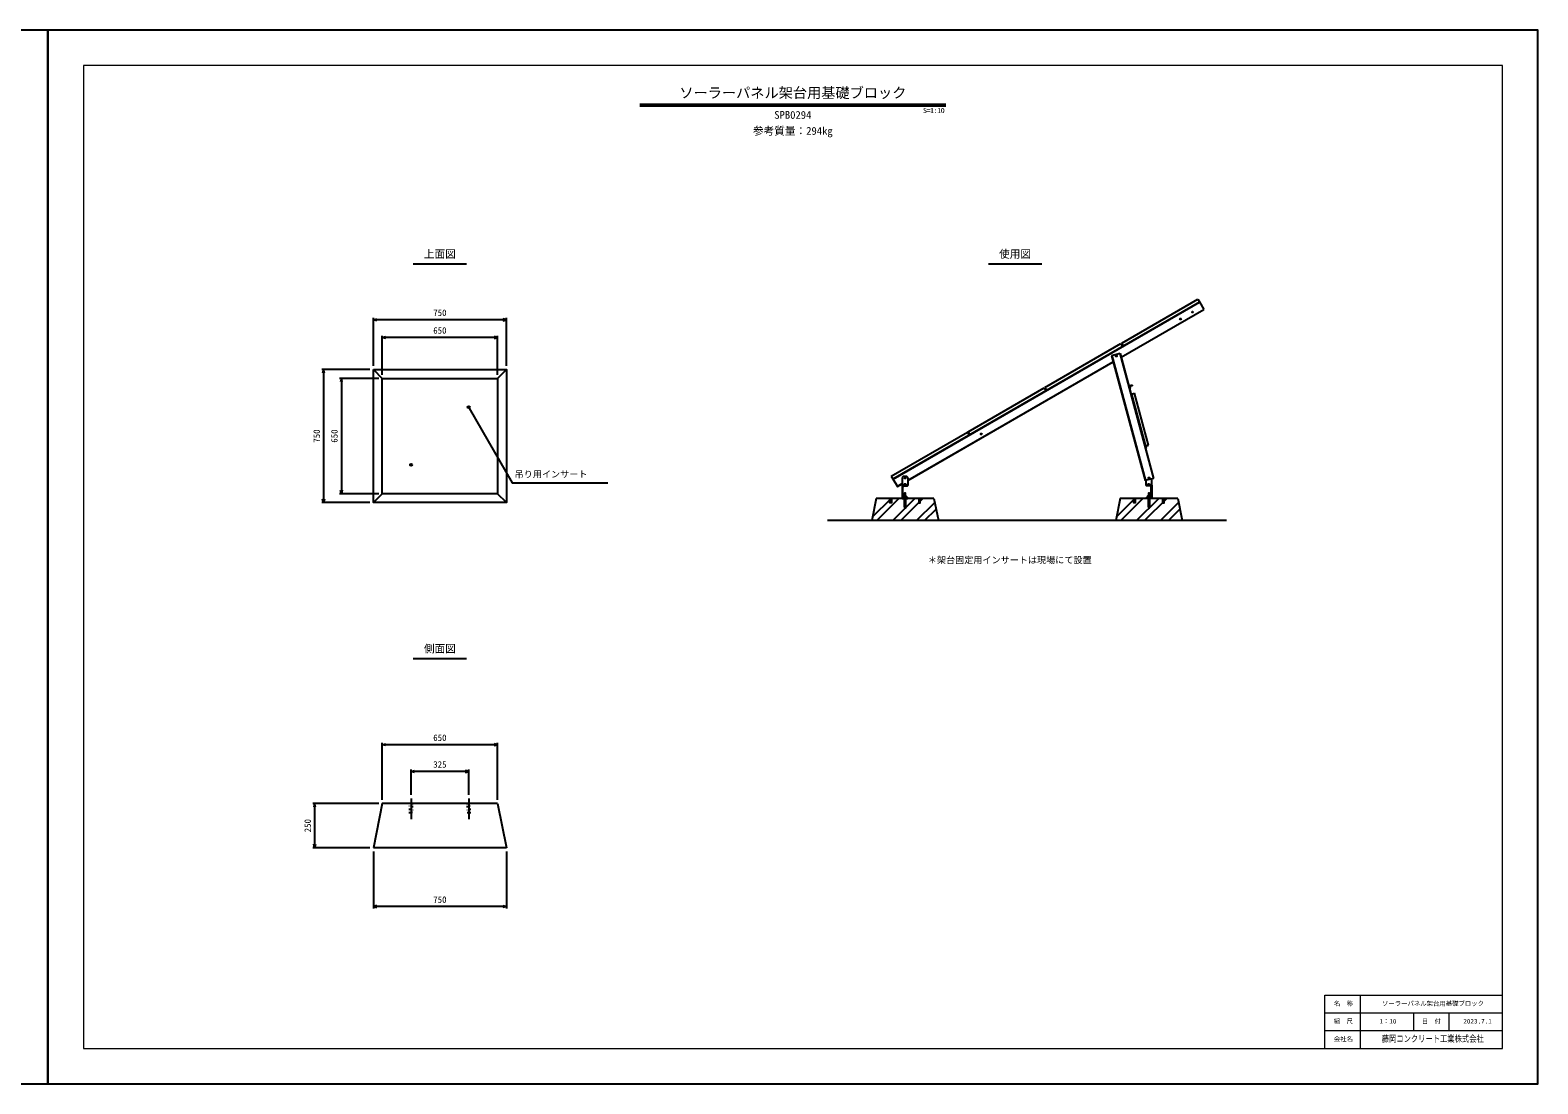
# Model space of a CAD drawing. Units: millimetres, scale not verified. Extents: x -8400 to 8400, y -2970 to 2970.
# Drawn here: x -100 to 8400, y -2970 to 2970 of the extents above; entities that cross this region are included whole.
import ezdxf
from ezdxf.enums import TextEntityAlignment as Align

# ---------------------------------------------------------------- set-up
doc = ezdxf.new("R2010")
doc.units = ezdxf.units.MM
doc.header["$LTSCALE"] = 10
doc.linetypes.add('DOTTED', pattern=[1.75, 0.25, -1.5])
doc.linetypes.add('LONG_DASHED_DOTTED', pattern=[15.25, 12, -1.5, 0.25, -1.5])
for name, color, linetype, lineweight in [('0-0_CENTER', 7, 'LONG_DASHED_DOTTED', 25), ('0-1_DIM', 7, 'Continuous', 25), ('0-2_Defpoints', 5, 'Continuous', 25), ('0-3_HATCH', 6, 'Continuous', 25), ('0-4_OUTLINE', 3, 'Continuous', 25), ('0-5_OUTLINE2', 4, 'Continuous', 25), ('0-6_TXT', 7, 'Continuous', 25), ('0-7_WAKU', 3, 'Continuous', 13), ('0-8_WAKU-LINE', 7, 'Continuous', 13), ('0-A__0-4_D-STR', 4, 'Continuous', 25)]:
    doc.layers.add(name, color=color, linetype=linetype, lineweight=lineweight)
doc.layers.add('0-9_WAKU-TXT', color=7, linetype='Continuous')
doc.styles.add('ＭＳ ゴシック', font='')
doc.styles.get('ＭＳ ゴシック').set_extended_font_data('MS Gothic')

msp = doc.modelspace()

# ---------------------------------------------------------------- linework, layer by layer
at = {"layer": '0-0_CENTER'}
for p, q in [((6105.2, 955.64), (6089.55, 951.45)), ((6207.66, 398.63), (6207.66, 416.6)), ((4832.66, 330.37), (4832.66, 272.15)), ((6207.66, 330.37), (6207.66, 272.15)), ((2047.57, -1361.54), (2047.57, -1477.98)), ((2372.57, -1361.54), (2372.57, -1477.98))]:
    msp.add_line(p, q, dxfattribs=at)
at = {"layer": '0-1_DIM'}
for p, q in [((1835.07, 1076.97), (1835.07, 1347.61)), ((2585.07, 1337.61), (1835.07, 1337.61)), ((2585.07, 1076.97), (2585.07, 1347.61)), ((1885.07, 1026.97), (1885.07, 1247.61)), ((2535.07, 1237.61), (1885.07, 1237.61)), ((2535.07, 1026.97), (2535.07, 1247.61)), ((1815.07, 1056.97), (1544.43, 1056.97)), ((1554.43, 1056.97), (1554.43, 306.97)), ((1865.07, 1006.97), (1644.43, 1006.97)), ((1654.43, 1006.97), (1654.43, 356.97)), ((1865.07, 356.97), (1644.43, 356.97)), ((1815.07, 306.97), (1544.43, 306.97)), ((1885.07, -1369.42), (1885.07, -1048.14)), ((2535.07, -1058.14), (1885.07, -1058.14)), ((2535.07, -1369.42), (2535.07, -1048.14)), ((2047.57, -1341.54), (2047.57, -1198.78)), ((2372.57, -1208.78), (2047.57, -1208.78)), ((2372.57, -1341.54), (2372.57, -1198.78)), ((1865.07, -1389.42), (1493.79, -1389.42)), ((1503.79, -1389.42), (1503.79, -1639.42)), ((1815.07, -1639.42), (1493.79, -1639.42)), ((1835.07, -1659.42), (1835.07, -1980.69)), ((2585.07, -1659.42), (2585.07, -1980.69)), ((2585.07, -1970.69), (1835.07, -1970.69))]:
    msp.add_line(p, q, dxfattribs=at)
for points in [[(1855.07, 1332.25), (1835.07, 1337.61), (1855.07, 1342.96)], [(2565.07, 1332.25), (2585.07, 1337.61), (2565.07, 1342.96)], [(1905.07, 1232.25), (1885.07, 1237.61), (1905.07, 1242.96)], [(2515.07, 1232.25), (2535.07, 1237.61), (2515.07, 1242.96)], [(1559.79, 1036.97), (1554.43, 1056.97), (1549.07, 1036.97)], [(1659.79, 986.97), (1654.43, 1006.97), (1649.07, 986.97)], [(2375.57, 839.27), (2618.28, 418.88), (3156.66, 418.88)], [(1659.79, 376.97), (1654.43, 356.97), (1649.07, 376.97)], [(1559.79, 326.97), (1554.43, 306.97), (1549.07, 326.97)], [(1905.07, -1063.5), (1885.07, -1058.14), (1905.07, -1052.79)], [(2515.07, -1063.5), (2535.07, -1058.14), (2515.07, -1052.79)], [(2067.57, -1214.14), (2047.57, -1208.78), (2067.57, -1203.42)], [(2352.57, -1214.14), (2372.57, -1208.78), (2352.57, -1203.42)], [(1509.15, -1409.42), (1503.79, -1389.42), (1498.44, -1409.42)], [(1509.15, -1619.42), (1503.79, -1639.42), (1498.44, -1619.42)], [(1855.07, -1965.33), (1835.07, -1970.69), (1855.07, -1976.05)], [(2565.07, -1965.33), (2585.07, -1970.69), (2565.07, -1976.05)]]:
    msp.add_lwpolyline(points, dxfattribs=at)
at = {"layer": '0-2_Defpoints'}
for points in [[(-8400, -2970), (0, -2970), (0, 2970), (-8400, 2970)], [(0, -2970), (8400, -2970), (8400, 2970), (0, 2970)]]:
    msp.add_lwpolyline(points, close=True, dxfattribs=at)
at = {"layer": '0-3_HATCH'}
for p, q in [((4649.37, 226.43), (4753.31, 330.37)), ((4673.21, 205.37), (4798.21, 330.37)), ((4763.01, 205.37), (4888.01, 330.37)), ((4807.91, 205.37), (4932.91, 330.37)), ((4897.71, 205.37), (4999.75, 307.4)), ((4942.62, 205.37), (5007.23, 269.98)), ((6024.37, 226.43), (6128.31, 330.37)), ((6048.21, 205.37), (6173.21, 330.37)), ((6138.01, 205.37), (6263.01, 330.37)), ((6182.91, 205.37), (6307.91, 330.37)), ((6272.71, 205.37), (6374.75, 307.4)), ((6317.62, 205.37), (6382.23, 269.98))]:
    msp.add_line(p, q, dxfattribs=at)
at = {"layer": '0-4_OUTLINE'}
for p, q in [((1835.07, 1056.97), (1885.07, 1006.97)), ((2585.07, 1056.97), (2535.07, 1006.97)), ((1835.07, 306.97), (1885.07, 356.97)), ((2585.07, 306.97), (2535.07, 356.97)), ((4670.16, 330.37), (4645.16, 205.37)), ((4995.16, 330.37), (4670.16, 330.37)), ((4995.16, 330.37), (5020.16, 205.37)), ((6370.16, 330.37), (6395.16, 205.37)), ((2535.07, -1389.42), (2585.07, -1639.42)), ((2585.07, -1639.42), (1835.07, -1639.42))]:
    msp.add_line(p, q, dxfattribs=at)
for points in [[(1835.07, 1056.97), (2585.07, 1056.97), (2585.07, 306.97), (1835.07, 306.97)], [(1885.07, 1006.97), (2535.07, 1006.97), (2535.07, 356.97), (1885.07, 356.97)], [(4747.28, 330.37), (4755.53, 330.37), (4755.53, 305.37), (4747.28, 305.37)], [(4918.03, 330.37), (4909.78, 330.37), (4909.78, 305.37), (4918.03, 305.37)], [(6122.28, 330.37), (6130.53, 330.37), (6130.53, 305.37), (6122.28, 305.37)], [(6293.03, 330.37), (6284.78, 330.37), (6284.78, 305.37), (6293.03, 305.37)]]:
    msp.add_lwpolyline(points, close=True, dxfattribs=at)
for points in [[(6370.16, 330.37), (6045.16, 330.37), (6020.16, 205.37)], [(2535.07, -1389.42), (1885.07, -1389.42), (1835.07, -1639.42)]]:
    msp.add_lwpolyline(points, dxfattribs=at)
at = {"layer": '0-4_OUTLINE', "linetype": 'DOTTED'}
for points in [[(2055.82, -1389.42), (2055.82, -1439.42), (2039.32, -1439.42), (2039.32, -1389.42)], [(2364.32, -1389.42), (2364.32, -1439.42), (2380.82, -1439.42), (2380.82, -1389.42)]]:
    msp.add_lwpolyline(points, dxfattribs=at)
at = {"layer": '0-4_OUTLINE'}
for centre in [(2372.57, 844.47), (2047.57, 519.47)]:
    msp.add_circle(centre, 6, dxfattribs=at)
at = {"layer": '0-5_OUTLINE2'}
for p, q in [((6054, 1205.94), (6482.68, 1453.44)), ((4763.96, 440.35), (6491.68, 1437.85)), ((4764.76, 438.96), (6492.48, 1436.46)), ((6050.89, 1127.03), (6516.07, 1395.61)), ((6051.22, 1125.81), (6516.68, 1394.55)), ((5620.99, 955.94), (6049.67, 1203.44)), ((6049.67, 1203.44), (6058.67, 1187.85)), ((6054, 1205.94), (6063, 1190.35)), ((6045.33, 1147.79), (5997.03, 1134.85)), ((5997.03, 1134.85), (6185.77, 430.45)), ((5998.57, 1135.26), (6187.32, 430.85)), ((6043.78, 1147.37), (6232.52, 442.98)), ((6045.33, 1147.79), (6234.07, 443.39)), ((4848.76, 432.99), (6006.06, 1101.15)), ((4848.91, 431.65), (6006.39, 1099.92)), ((5187.98, 705.94), (5616.66, 953.44)), ((5616.66, 953.44), (5625.66, 937.85)), ((5620.99, 955.94), (5629.99, 940.35)), ((6114.1, 968.38), (6094.78, 963.21)), ((6094.78, 963.21), (6099.96, 943.89)), ((6101.5, 945.86), (6098.07, 958.65)), ((6099.96, 943.89), (6100.44, 944.02)), ((6100.37, 962.63), (6113.17, 966.06)), ((6114.23, 967.9), (6114.1, 968.38)), ((6106.84, 918.21), (6126.16, 923.38)), ((6189.02, 611.51), (6106.84, 918.21)), ((6108.77, 918.73), (6190.95, 612.03)), ((6204.86, 629.67), (6126.16, 923.38)), ((5187.98, 705.94), (5196.98, 690.35)), ((6185.15, 625.94), (6204.47, 631.12)), ((6187.47, 625.01), (6204.86, 629.67)), ((6189.02, 611.51), (6190.95, 612.03)), ((4754.96, 455.94), (4763.96, 440.35)), ((4763.96, 440.35), (4788.96, 397.05)), ((4823.91, 455.37), (4816.41, 447.87)), ((4816.41, 447.87), (4816.41, 405.37)), ((4823.91, 455.37), (4841.41, 455.37)), ((4848.91, 447.87), (4841.41, 455.37)), ((4848.91, 447.87), (4848.91, 405.37)), ((6234.07, 443.4), (6185.78, 430.43)), ((6191.41, 405.37), (6191.41, 431.94)), ((6223.91, 405.37), (6223.91, 440.67)), ((4788.24, 398.04), (4816.36, 414.27)), ((4788.96, 397.05), (4816.41, 412.89)), ((4816.41, 408.37), (4848.91, 408.37)), ((4816.41, 405.37), (4848.91, 405.37)), ((4848.42, 405.37), (4816.89, 405.37)), ((4824.66, 399.79), (4846.14, 401.66)), ((4828.91, 336.22), (4828.91, 343.72)), ((4832.66, 398.63), (4832.66, 416.6)), ((4836.41, 336.22), (4836.41, 343.72)), ((4848.42, 404.15), (4848.42, 405.37)), ((6191.41, 408.37), (6223.91, 408.37)), ((6191.41, 405.37), (6223.91, 405.37)), ((6191.41, 405.37), (6223.91, 405.37)), ((6191.41, 404.15), (6191.41, 405.37)), ((6216.09, 399.27), (6193.69, 401.66)), ((6203.91, 336.22), (6203.91, 343.72)), ((6211.41, 336.22), (6211.41, 343.72)), ((6220.66, 341.45), (6220.66, 394.29)), ((6223.91, 405.37), (6223.91, 330.37)), ((4816.89, 330.37), (4848.42, 330.37)), ((4846.14, 334.07), (4824.66, 335.95)), ((4848.42, 330.37), (4848.42, 331.58)), ((6193.69, 334.07), (6216.09, 336.46)), ((6645.16, 205.37), (4395.16, 205.37))]:
    msp.add_line(p, q, dxfattribs=at)
for points in [[(6482.68, 1453.44), (6491.68, 1437.85), (6516.68, 1394.55)], [(4754.96, 455.94), (5183.65, 703.44), (5192.65, 687.85)], [(4835.66, 330.37), (4835.66, 360.37), (4829.66, 360.37), (4829.66, 330.37)], [(6210.66, 330.37), (6210.66, 360.37), (6204.66, 360.37), (6204.66, 330.37)], [(6223.91, 330.37), (6191.41, 330.37), (6191.41, 331.58)]]:
    msp.add_lwpolyline(points, dxfattribs=at)
for points in [[(4840.16, 343.72), (4825.16, 343.72), (4825.16, 336.22), (4840.16, 336.22)], [(6215.16, 343.72), (6200.16, 343.72), (6200.16, 336.22), (6215.16, 336.22)], [(4829.66, 330.37), (4835.66, 330.37), (4835.66, 280.37), (4829.66, 280.37)], [(6204.66, 330.37), (6210.66, 330.37), (6210.66, 280.37), (6204.66, 280.37)]]:
    msp.add_lwpolyline(points, close=True, dxfattribs=at)
for centre in [(6452.99, 1380.87), (6385.44, 1341.87), (6023.44, 1132.87), (5262.21, 693.37), (4832.66, 445.37), (6207.66, 445.37)]:
    msp.add_circle(centre, 3, dxfattribs=at)
for centre, radius, start, end in [((6101.21, 959.5), 3.25, 105, 195), ((6100.06, 945.47), 1.5, 285, 15), ((6112.78, 967.51), 1.5, 285, 15), ((4825.1, 394.8), 5, 95, 180), ((4825.1, 340.93), 5, 180, 265), ((4845.92, 404.15), 2.5, 275, 0), ((6193.91, 404.15), 2.5, 180, 265), ((6215.66, 394.29), 5, 0, 85), ((6215.66, 341.45), 5, 275, 0), ((4845.92, 331.58), 2.5, 0, 85), ((6193.91, 331.58), 2.5, 95, 180)]:
    msp.add_arc(centre, radius, start, end, dxfattribs=at)
at = {"layer": '0-6_TXT'}
for p, q in [((3337.96, 2553.33), (5062.04, 2553.33)), ((3337.96, 2543.73), (5062.04, 2543.73)), ((2060.07, 1652.94), (2360.07, 1652.94)), ((5302.7, 1652.94), (5602.7, 1652.94)), ((2060.07, -572.16), (2360.07, -572.16))]:
    msp.add_line(p, q, dxfattribs=at)
at = {"layer": '0-7_WAKU'}
for p, q in [((7200, -2470), (8200, -2470)), ((7200, -2770), (7200, -2470))]:
    msp.add_line(p, q, dxfattribs=at)
msp.add_lwpolyline([(200, -2770), (8200, -2770), (8200, 2770), (200, 2770)], close=True, dxfattribs=at)
at = {"layer": '0-8_WAKU-LINE'}
for p, q in [((7400, -2770), (7400, -2470)), ((7200, -2570), (8200, -2570)), ((7700, -2670), (7700, -2570)), ((7900, -2670), (7900, -2570)), ((7200, -2670), (8200, -2670))]:
    msp.add_line(p, q, dxfattribs=at)
at = {"layer": '0-A__0-4_D-STR'}
for p, q in [((4816.89, 405.37), (4816.89, 330.37)), ((4820.1, 340.93), (4820.1, 394.8))]:
    msp.add_line(p, q, dxfattribs=at)

# ---------------------------------------------------------------- texts
at = {"layer": '0-1_DIM', "style": 'ＭＳ ゴシック'}
for s, p in [('750', (2172.57, 1347.61)), ('650', (2172.57, 1247.61)), ('650', (2172.57, -1048.14)), ('325', (2172.57, -1198.78)), ('750', (2172.57, -1960.69))]:
    msp.add_text(s, height=36.66, dxfattribs=at).set_placement(p, align=Align.BOTTOM_LEFT)
for s, p in [('750', (1544.43, 644.47)), ('650', (1644.43, 644.47)), ('250', (1493.79, -1551.92))]:
    msp.add_text(s, height=36.66, rotation=90, dxfattribs=at).set_placement(p, align=Align.BOTTOM_LEFT)
at = {"layer": '0-6_TXT', "style": 'ＭＳ ゴシック'}
for s, height, p in [('ソーラーパネル架台用基礎ブロック', 58.65, (3560, 2570)), ('SPB0294', 43.99, (4095, 2457.07)), ('S', 29.33, (4933.13, 2493.65)), ('=', 29.33, (4953.13, 2493.65)), ('1', 29.33, (4973.13, 2493.65)), (':', 29.33, (4993.13, 2493.65)), ('1', 29.33, (5013.13, 2493.65)), ('0', 29.33, (5033.13, 2493.65)), ('参考質量：294kg', 43.99, (3975, 2367.07)), ('上面図', 43.99, (2120.07, 1672.94)), ('使用図', 43.99, (5362.7, 1672.94)), ('吊り用インサート', 36.66, (2631.36, 437.23)), ('＊架台固定用インサートは現場にて設置', 36.66, (4960.63, -46.59)), ('側面図', 43.99, (2120.07, -552.16))]:
    msp.add_text(s, height=height, dxfattribs=at).set_placement(p, align=Align.BOTTOM_LEFT)
at = {"layer": '0-9_WAKU-TXT', "style": 'ＭＳ ゴシック'}
for s, p in [('名\u3000称', (7249.95, -2537.5)), ('ソーラーパネル架台用基礎ブロック', (7521.5, -2537.5)), ('縮\u3000尺', (7249.95, -2637.5)), ('1：10', (7506.75, -2637.5)), ('日\u3000付', (7745.95, -2637.5)), ('2023.7.1', (7980, -2637.5)), ('会社名', (7249.95, -2737.5))]:
    msp.add_text(s, height=25.66, dxfattribs=at).set_placement(p, align=Align.BOTTOM_LEFT)
at = {"layer": '0-9_WAKU-TXT', "style": 'ＭＳ ゴシック', "width": 0.8}
msp.add_text('藤岡コンクリート工業株式会社', height=36.66, dxfattribs=at).set_placement((7520, -2745), align=Align.BOTTOM_LEFT)

doc.saveas('drawing.dxf')
